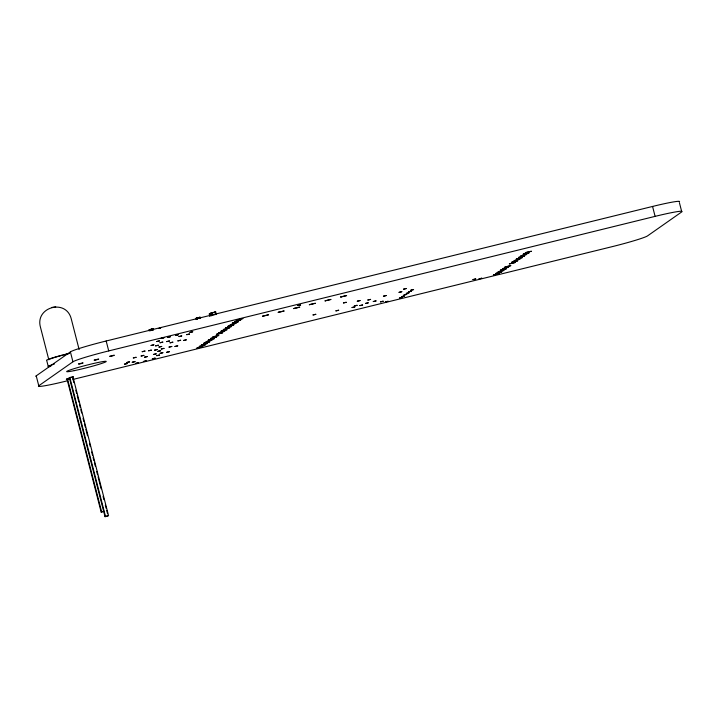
<?xml version="1.0" encoding="UTF-8"?>
<svg xmlns="http://www.w3.org/2000/svg" width="718" height="718" viewBox="0 0 718 718"><rect width="100%" height="100%" fill="white"/><g stroke="black" fill="none" stroke-linecap="round" stroke-linejoin="round"><path stroke-width="1.08" d="M36.115 376.42A32.57 1.992 -14.4 0 1 36.223 375.855L70.4 351.883A32.57 1.992 -14.4 0 1 106.174 340.996L652.563 206.452A32.57 1.992 -14.4 0 1 679.228 201.964M36.223 375.855L38.772 385.772L72.94 361.8A32.57 1.992 -14.4 0 1 108.723 350.914L655.103 216.369A32.57 1.992 -14.4 0 1 681.777 211.882L647.6 235.854A32.57 1.992 -14.4 0 1 611.826 246.741L73.056 379.409M151.22 329.993L149.156 330.747L148.967 330.002L153.194 328.718L153.419 329.921M152.656 329.095L153.194 328.718M153.383 329.463L151.812 329.849M197.055 318.63L195.987 319.214L195.799 318.469L200.026 317.185C202.53 318.927 195.619 318.245 196.992 318.684M198.051 318.46L196.84 318.702M200.026 317.185L195.799 318.469M200.34 317.841L198.644 318.316M209.755 315.866L209.279 314.008L210.715 313.003L211.433 315.794M216.351 314.583L215.633 311.791L210.751 313.344M214.377 312.671L215.633 311.791M211.173 315.606L216.226 314.304M66.864 378.503L101.157 512.078L103.652 511.252M69.413 377.964L105.025 516.673L108.544 515.605L72.931 376.887M108.544 515.605L105.025 516.673M150.268 329.535L151.938 329.113L150.259 329.553M197.163 319.133L197.064 318.621M79.142 349.585L71.253 318.855C66.092 298.32 34.967 307.071 40.405 326.977L48.842 359.835M149.882 330.819L150.224 330.163L150.358 330.648L152.315 330.172M158.57 328.512L160.751 327.938M72.069 377.201C77.158 375.451 64.27 378.916 70.768 377.542M159.567 328.422L160.365 328.207M69.224 378.628L66.361 379.499L68.497 379.14M200.466 318.343L200.223 317.868M196.651 318.747L196.777 319.241M210.616 313.434L215.454 311.917M212.411 313.156L209.459 313.883L209.961 316.459M209.279 314.008L212.232 313.281M148.967 330.002L151.731 329.32M153.446 329.391L149.694 330.37L149.506 329.625M67.618 380.746L65.437 381.285A32.57 1.992 -14.4 0 1 38.772 385.772M101.157 512.078L104.227 511.315M153.338 329.418L153.293 329.93M55.726 306.891L51.849 307.421M679.479 202.952L681.517 210.886M652.563 206.452L655.103 216.369M196.337 318.092L196.714 319.286M106.174 340.996L108.723 350.914M70.4 351.883L72.94 361.8M72.76 378.287L73.873 382.622M75.821 390.206L76.655 393.455M77.212 395.627L78.881 402.125M79.438 404.297L80.272 407.546M80.829 409.718L81.664 412.967M83.055 418.388L83.889 421.637M84.446 423.799L85.28 427.057M85.837 429.22L87.506 435.727M89.454 443.311L90.288 446.56M91.68 451.981L92.514 455.23M93.071 457.402L93.905 460.651M94.462 462.814L95.297 466.072M96.688 471.484L97.522 474.742M98.079 476.905L101.139 488.823M103.087 496.407L103.922 499.665M105.313 505.077L106.147 508.335M106.704 510.498L107.538 513.747M69.861 377.65L105.474 516.359M67.591 379.275L101.606 511.763M48.277 366.602L46.688 360.4A18.273 1.113 -14.4 0 1 69.529 353.319M50.009 359.018A16.029 0.978 -14.4 0 1 62.457 355.231M63.462 354.97A16.029 0.978 -14.4 0 1 68.497 353.714M50.798 366.422A18.273 1.113 -14.4 0 1 54.38 364.026M197.154 317.975L198.769 317.598L197.154 317.975M78.63 363.945C78.72 364.645 88.655 361.289 78.63 363.945M94.246 360.104C94.327 360.804 104.263 357.447 94.246 360.104M109.854 356.263C109.944 356.963 119.879 353.597 109.854 356.263M161.119 338.429L163.875 337.801L161.119 338.429M156.677 341.544L159.432 340.915L156.677 341.544M167.779 337.307L170.534 336.679L167.779 337.307M175.587 335.387L178.342 334.759L175.587 335.387M151.094 345.466L153.849 344.837L151.094 345.466M160.033 342.737L162.789 342.118L160.033 342.737M155.6 345.861L158.355 345.232L155.6 345.861M166.702 341.615L169.457 340.987L166.702 341.615M178.953 336.58L181.708 335.952L178.953 336.58M142.209 351.694L144.964 351.066L142.209 351.694M189.947 332.416L192.702 331.797L189.947 332.416M186.761 334.66L189.516 334.032L186.761 334.66M148.59 350.77L151.345 350.142L148.59 350.77M158.956 347.054L161.712 346.426L158.956 347.054M170.067 342.809L172.823 342.181L170.067 342.809M133.324 357.932L136.079 357.304L133.324 357.932M154.514 350.169L157.269 349.54L154.514 350.169M177.876 340.888L180.631 340.26L177.876 340.888M141.132 356.002L143.887 355.374L141.132 356.002M126.835 362.482L129.59 361.854L126.835 362.482M161.245 349.002L164 348.374L161.245 349.002M124.438 364.161L127.194 363.532L124.438 364.161M183.512 340.485L186.267 339.856L183.512 340.485M157.879 351.362L160.635 350.734L157.879 351.362M169.044 347.081L171.799 346.453L169.044 347.081M132.247 362.24L135.002 361.612L132.247 362.24M144.498 357.196L147.253 356.577L144.498 357.196M237.496 319.779L236.859 320.04L243.007 318.523L237.496 319.779M153.437 354.477L156.192 353.848L153.437 354.477M235.217 321.377L234.58 321.637L240.727 320.12L235.217 321.377M174.977 346.48L177.723 345.852L174.977 346.48M232.937 322.974L232.309 323.235L238.448 321.718L232.937 322.974M160.105 353.355L162.86 352.726L160.105 353.355M230.666 324.572L230.029 324.832L236.177 323.315L230.666 324.572M135.612 363.434L138.368 362.805L135.612 363.434M228.387 326.169L227.75 326.43L233.897 324.913L228.387 326.169M156.802 355.67L159.558 355.042L156.802 355.67M226.107 327.767L225.47 328.027L231.618 326.51L226.107 327.767M143.412 361.513L146.167 360.885L143.412 361.513M166.711 352.278L169.466 351.649L166.711 352.278M223.828 329.365L223.19 329.625L229.338 328.117L223.828 329.365M152.36 358.794L155.115 358.165L152.36 358.794M221.548 330.962L220.92 331.222L227.059 329.715L221.548 330.962M219.277 332.56L218.64 332.82L224.788 331.312L219.277 332.56M216.998 334.166L216.36 334.417L222.508 332.91L216.998 334.166M263.084 316.046L262.447 316.306L268.595 314.789L263.084 316.046M213.354 336.715L212.716 336.975L218.864 335.468L213.354 336.715M211.074 338.322L210.437 338.573L216.585 337.065L211.074 338.322M208.794 339.919L208.157 340.17L214.305 338.663L208.794 339.919M206.515 341.517L205.878 341.768L212.025 340.26L206.515 341.517M278.692 312.204L278.054 312.465L284.202 310.948L278.692 312.204M204.235 343.114L203.607 343.375L209.746 341.858L204.235 343.114M297.835 305.59L300.591 304.962L297.835 305.59M201.964 344.712L201.327 344.972L207.475 343.455L201.964 344.712M199.685 346.309L199.048 346.57L205.195 345.053L199.685 346.309M197.405 347.907L196.768 348.167L202.916 346.65L197.405 347.907M294.299 308.354L293.671 308.614L299.81 307.107L294.299 308.354M309.916 304.513L309.279 304.773L315.426 303.256L309.916 304.513M325.523 300.671L324.886 300.932L331.034 299.415L325.523 300.671M341.14 296.821L340.503 297.081L346.641 295.574L341.14 296.821M313.039 314.942L315.794 314.313L313.039 314.942M343.446 302.924L346.202 302.296L343.446 302.924M357.304 301.192L360.059 300.564L357.304 301.192M335.916 310.867L338.672 310.239L335.916 310.867M367.831 300.025L370.587 299.397L367.831 300.025M354.333 305.94L357.088 305.321L354.333 305.94M352.053 307.546L354.809 306.918L352.053 307.546M359.862 305.617L362.617 304.988L359.862 305.617M365.471 303.463L368.226 302.834L365.471 303.463M383.439 296.184L386.194 295.556L383.439 296.184M373.279 301.542L376.035 300.914L373.279 301.542M403.606 289.139L406.361 288.51L403.606 289.139M399.055 292.343L401.811 291.714L399.055 292.343M380.432 301.856L383.188 301.228L380.432 301.856M410.822 290.216L413.577 289.587L410.822 290.216M408.542 291.813L411.297 291.185L408.542 291.813M385.386 301.928L388.142 301.3L385.386 301.928M406.271 293.411L409.027 292.791L406.271 293.411M403.992 295.008L406.747 294.389L403.992 295.008M401.712 296.615L404.467 295.987L401.712 296.615M399.468 298.069L402.224 297.44L399.468 298.069M525.908 252.494L525.271 252.754L531.419 251.237L525.908 252.494M523.628 254.091L522.991 254.351L529.139 252.835L523.628 254.091M521.349 255.689L520.712 255.949L526.859 254.432L521.349 255.689M519.069 257.286L518.432 257.547L524.58 256.03L519.069 257.286M516.789 258.884L516.161 259.144L522.3 257.627L516.789 258.884M514.519 260.481L513.882 260.742L520.029 259.234L514.519 260.481M512.239 262.079L511.602 262.339L517.75 260.831L512.239 262.079M509.96 263.677L509.322 263.937L515.47 262.429L509.96 263.677M472.956 279.589L475.711 278.961L472.956 279.589M505.4 266.881L504.772 267.132L510.911 265.624L505.4 266.881M503.13 268.478L502.492 268.738L508.64 267.222L503.13 268.478M479.05 278.862L481.805 278.234L479.05 278.862M500.85 270.076L500.213 270.336L506.361 268.819L500.85 270.076M498.57 271.673L497.933 271.934L504.081 270.417L498.57 271.673M496.291 273.271L495.653 273.531L501.801 272.014L496.291 273.271M494.011 274.868L493.374 275.129L499.522 273.612L494.011 274.868M74.286 370.632A20.355 1.239 -14.4 0 0 106.022 361.692A20.355 1.239 -14.4 0 0 79.222 367.167A20.355 1.239 -14.4 0 0 74.286 370.632"/></g></svg>
